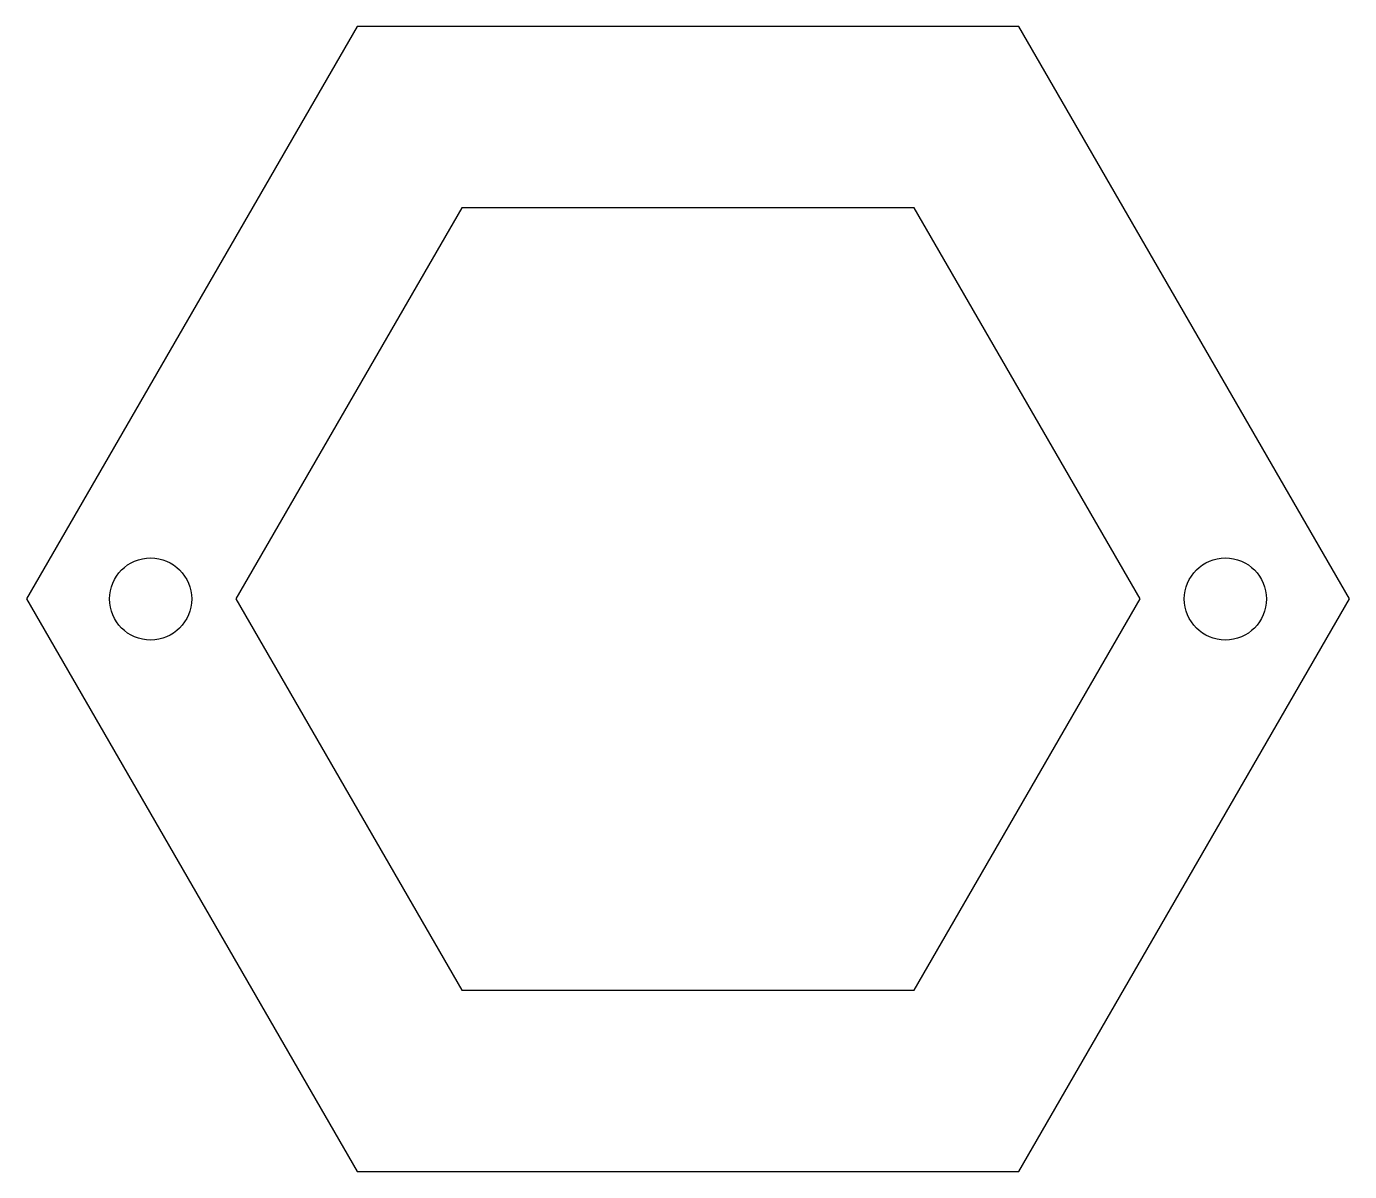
# Model space of a CAD drawing. Header units: millimetres. Extents: x -69 to 69, y -60 to 60.
import ezdxf

# ---------------------------------------------------------------- set-up
doc = ezdxf.new("R2010")
doc.units = ezdxf.units.MM
doc.layers.get('0').update_dxf_attribs({"linetype": 'CONTINUOUS'})

msp = doc.modelspace()

# ---------------------------------------------------------------- linework, layer by layer
for points in [[(34.64, 60), (-34.64, 60), (-69.28, 0), (-34.64, -60), (34.64, -60), (69.28, 0)], [(-23.67, -41), (23.67, -41), (47.34, 0), (23.67, 41), (-23.67, 41), (-47.34, 0)]]:
    msp.add_lwpolyline(points, close=True)
for centre in [(-56.28, 0), (56.28, 0)]:
    msp.add_circle(centre, 4.3)

doc.saveas('drawing.dxf')
